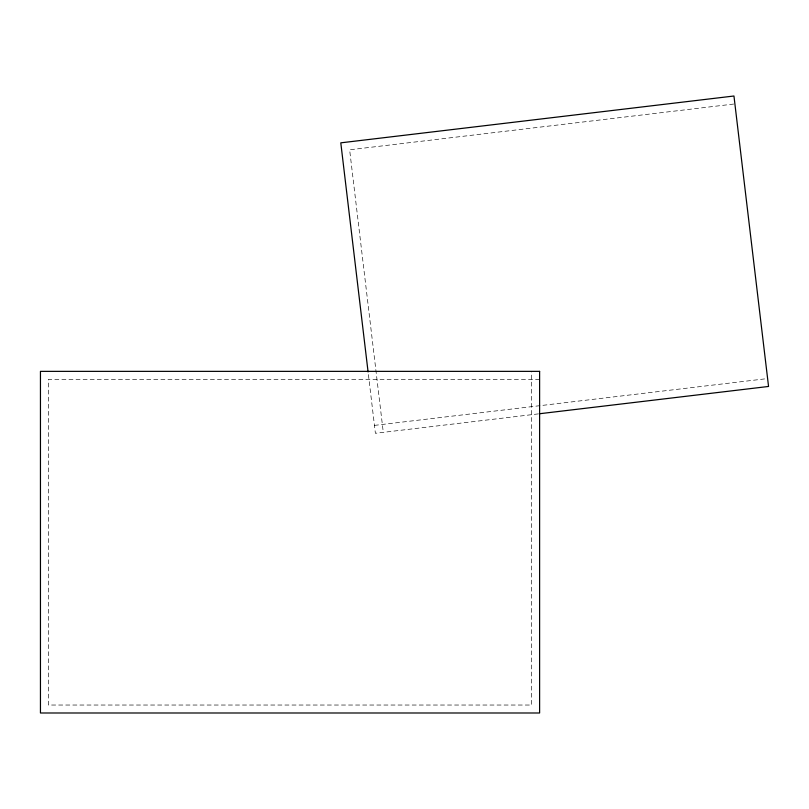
<?xml version="1.0" encoding="UTF-8"?>
<svg xmlns="http://www.w3.org/2000/svg" width="809" height="809" viewBox="0 0 809 809"><rect width="100%" height="100%" fill="white"/><g stroke="black" fill="none" stroke-linecap="round" stroke-linejoin="round"><path stroke-width="0.61" stroke-dasharray="4.04 3.03" d="M733.642 104.058L349.63 149.796L383.294 432.35M374.446 425.392L767.61 378.561M538.359 413.884L375.396 433.29L368.166 372.605M539.613 379.32L48.409 379.32L48.409 705.033L531.665 705.033L531.665 371.361"/><path stroke-width="1.21" d="M539.421 413.753L768.55 386.459L733.955 96.008L340.791 142.839L368.085 371.948M539.613 371.361L40.45 371.361L40.45 712.992L539.613 712.992L539.613 371.361"/></g></svg>
